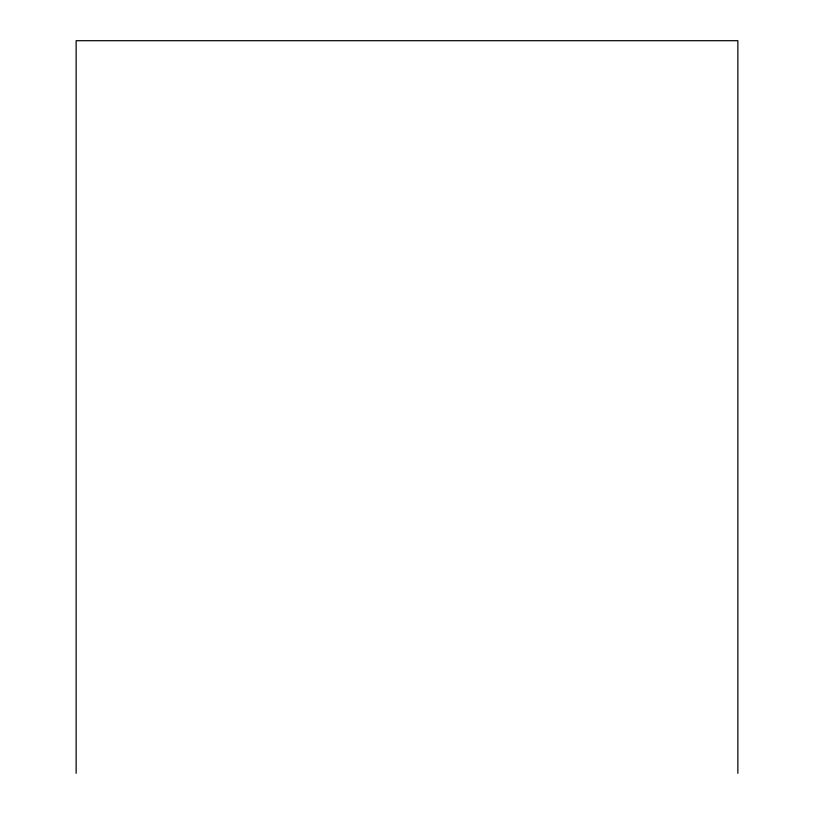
<?xml version="1.0" encoding="UTF-8"?>
<svg xmlns="http://www.w3.org/2000/svg" width="814" height="814" viewBox="0 0 814 814"><rect width="100%" height="100%" fill="white"/><g stroke="black" fill="none" stroke-linecap="round" stroke-linejoin="round"><path stroke-width="1.22" d="M737.86 773.3L737.86 40.7L76.14 40.7L76.14 773.3"/></g></svg>
